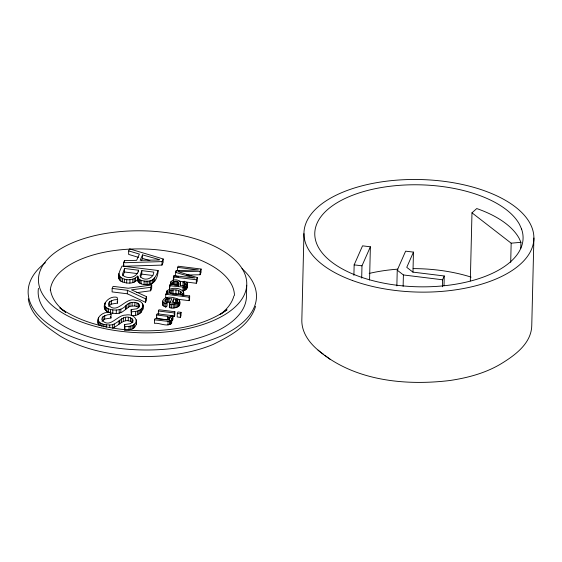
<?xml version="1.0" encoding="UTF-8"?>
<svg xmlns="http://www.w3.org/2000/svg" width="562" height="562" viewBox="0 0 562 562"><rect width="100%" height="100%" fill="white"/><g stroke="black" fill="none" stroke-linecap="round" stroke-linejoin="round"><path stroke-width="0.84" d="M98.217 318.795L98.434 324.576C95.273 316.715 103.52 311.397 110.475 312.296L111.051 314.523L110.967 318.015L104.665 319.047L102.024 321.38M98.617 317.502L98.097 323.48M99.137 325.581L99.221 322.082L98.519 321.085M100.345 325.665L100.408 323.045L99.221 322.082M101.912 326.438L101.975 323.817L100.408 323.045M103.001 320.073L103.085 316.575L107.539 314.776L111.051 314.523M103.851 327.028L103.914 324.407L101.975 323.817M109.766 312.774C97.907 309.086 107.349 294.867 117.058 297.361L117.641 299.588L117.549 303.08L111.248 304.112L108.606 306.445M104.665 319.047L104.75 315.556M105.017 309.641L104.799 303.859M105.157 304.316L105.206 302.574M105.719 310.645L105.804 307.154L105.101 306.149M106.176 327.435L106.239 324.815L103.914 324.407M106.906 311.608L106.991 308.109L105.804 307.154M108.473 312.381L108.557 308.889L106.991 308.109M109.583 305.138L109.674 301.646L114.121 299.841L117.641 299.588M109.695 327.632L109.759 325.012C118.062 325.236 123.162 312.676 132.007 318.696L132.843 320.017L132.78 322.637M110.503 309.472L110.419 312.971L116.257 313.568L119.158 313.224L122.39 311.875L129.885 306.283L134.824 305.932L138.505 307.259L138.589 303.768C134.451 301.155 128.712 302.166 125.607 305.932C121.294 310.716 114.255 310.835 108.557 308.889M110.426 314.039L110.475 312.296M111.248 304.112L111.332 300.621M112.175 288.418L112.091 291.91L127.321 293.793L145.544 302.335L146.492 300.178L146.577 296.68L131.466 289.844L150.721 287.287L151.747 284.955L128.319 288.229L113.081 286.353L112.175 288.418L127.405 290.301L145.628 298.844L145.544 302.335M112.737 313.371L112.822 309.88M112.66 324.66L112.576 328.152C118.884 325.791 124.378 317.045 131.922 322.195L132.007 318.696M114.198 327.618L114.283 324.126M116.257 313.568L116.341 310.076M137.472 276.209L137.388 279.707C133.363 284.4 125.909 283.705 120.865 281.176C116.067 277.473 120.135 270.132 122.031 266.051L158.119 270.505C158.07 275.942 155.512 283.396 149.366 284.505C145.502 284.843 140.303 285.025 137.971 281.33L137.88 276.265L137.472 276.209C133.025 281.267 121.694 281.14 118.863 274.649M118.919 273.462L118.779 278.141M119.074 279.223L119.158 275.731M119.72 280.206L119.804 276.715M118.933 324.358L119.025 320.867M119.158 313.224L119.242 309.725M119.72 323.663L119.811 320.171M120.865 281.176L120.949 277.684M120.781 312.683L120.872 309.191M122.404 281.962L122.488 278.464M121.547 322.145L121.631 318.647M123.394 266.269L123.478 262.777L124.434 260.62L136.629 260.339L139.39 254.087L128.712 250.912L129.604 248.889L163.205 258.977L163.12 262.468L161.961 265.095L123.394 266.269L124.026 264.835M124.385 262.363L124.434 260.62M123.296 321.211L123.387 317.72M122.776 275.844L124.476 271.987L124.56 268.495L138.435 270.21L138.393 271.952M124.335 282.553L124.427 279.061M124.588 324.541L124.855 330.259L124.588 324.541L129.984 323.754L131.641 322.855L132.611 321.612L132.843 320.017M125.523 309.43L125.607 305.932M125.502 320.769L125.586 317.277M126.675 282.96L126.759 279.469M126.31 308.728L126.394 305.236M127.321 293.793L127.405 290.301M128.712 250.912L128.628 254.403L138.484 257.34M128.129 307.21L128.213 303.712M128.241 320.867L128.326 317.375M129.892 283.1L129.977 279.609M125.684 330.175L129 329.852L129.084 326.36C141.441 324.639 135.737 312.823 125.502 315.085C117.226 314.804 109.562 329.48 101.799 319.785L102.108 317.888L103.085 316.575M129.885 306.283L129.97 302.785M130.405 321.352L130.489 317.86M129 329.852L130.728 329.451L130.813 325.96M138.589 303.768L139.425 305.082L139.193 306.683L138.224 307.92L136.566 308.826L131.171 309.606L131.445 315.324C142.6 317.86 149.169 301.169 135.632 300.354C125.333 296.497 117.423 315.444 108.382 304.85L108.691 302.953L109.674 301.646M131.445 315.324L131.171 309.606M132.084 305.833L132.168 302.342M132.751 282.672L132.836 279.181M130.728 329.451L132.239 328.925L132.323 325.426M134.199 282.18L134.283 278.689M132.239 328.925L133.517 328.257L133.601 324.766M134.824 305.932L134.908 302.44M135.456 281.52L135.54 278.028M133.517 328.257L134.578 327.47L134.662 323.972M135.583 314.917L135.667 311.425C139.053 310.976 143.303 308.721 143.015 304.787M134.578 327.47L136.362 324.316L136.433 319.722M136.988 306.416L137.072 302.925M137.971 281.33L137.88 276.265M137.311 314.516L137.402 311.025M138.976 282.679L139.06 279.188L138.055 277.839M138.821 313.989L138.905 310.498M139.383 306.824L139.425 305.082M139.917 283.332L140.001 279.841L139.06 279.188M140.1 313.329L140.191 309.831M141.083 283.859L141.167 280.368L140.001 279.841M140.374 277.284L141.764 274.123L141.849 270.631L153.805 272.106C153.644 279.131 143.064 281.836 140.064 275.823L141.849 270.631M141.434 260.705L142.453 258.387L142.537 254.895L159.468 259.616L159.306 259.974L140.156 260.297L142.537 254.895M141.16 312.535L141.245 309.044M142.636 303.761L142.952 309.381M144.062 284.534L144.146 281.042L141.167 280.368M146.008 284.695L146.092 281.204L144.146 281.042M147.771 284.688L147.862 281.197C153.833 281.407 156.594 275.303 158.119 270.505M149.366 284.505L149.45 281.014M136.777 292.64L150.637 290.779L150.721 287.287M150.785 284.147L150.869 280.656M151.747 284.955L151.663 288.447L150.637 290.779M152.295 283.466L152.386 279.974M153.588 282.517L153.672 279.026M154.641 281.295L154.726 277.804M167.518 316.357L169.745 318.394L169.232 319.546L168.445 319.876L155.056 318.57L154.501 319.827L154.417 323.319C159.636 322.532 167.209 327.541 171.628 323.171L171.832 318.935L169.668 316.575L172.562 316.933L173.082 315.753L157.163 313.786L156.622 315.015L156.538 318.506L167.434 319.848L167.518 316.357L156.622 315.015M170.869 316.048L174.22 316.455L174.768 315.219L174.859 311.72L158.941 309.76L158.393 311.004L158.308 314.495L158.856 313.252M161.961 265.095L162.046 261.597L163.205 258.977M162.65 301.077L162.566 304.569L163.001 305.552L165.762 307.119L167.04 306.072L167.125 302.581L165.01 301.569L164.75 300.213L166.809 298.815L171.824 298.696L169.436 304.112L169.352 307.604C174.634 309.732 183.69 305.616 178.576 299.398C174.108 297.207 164.842 295.162 162.65 301.077L163.085 302.061L163.001 305.552M164.062 306.402L164.146 302.904L163.085 302.061M165.418 301.998L165.481 299.377M183.648 295.71C185.867 287.182 169.907 286.346 166.745 291.488L168.614 293.378L166.289 293.09L165.762 294.284L165.678 297.776L167.406 297.993M165.762 307.119L165.846 303.62L167.125 302.581M166.703 293.231L166.745 291.488M166.809 293.406L166.872 290.786M166.809 298.815L166.724 302.307L170.342 302.11M166.949 293.898L166.991 292.149M167.764 302.117L167.848 298.619M167.989 324.857L168.073 321.359L170.967 320.565L171.832 318.935M168.6 319.694L168.663 317.073M168.951 302.026L169.036 298.534M170.026 284.618L169.443 289.226L170.026 284.618L172.625 284.758L170.946 283.346L170.883 281.759C172.991 278.829 178.386 279.349 180.5 281.941L180.121 285.622L183.999 285.644L185.242 284.534L185.017 283.227L183.036 282.286L182.952 285.777M169.436 293.252L169.499 290.631C173.18 289.395 178.821 289.297 181.442 292.373L181.35 292.844C178.126 295.605 171.55 295.029 168.762 291.931L169.499 290.631M169.345 320.375L169.408 317.755M169.914 307.674L169.998 304.183L169.436 304.112M169.562 324.632L169.647 321.141M170.672 284.323L170.715 282.574M170.82 284.379L170.883 281.759M170.799 290.132L170.715 293.624L173.019 293.371L178.372 293.989L178.463 290.491M170.904 285.096L170.946 283.346M170.293 324.386L170.377 320.895M170.883 324.063L170.967 320.565M171.796 293.441L171.881 289.95M171.607 307.828L171.698 304.337L169.998 304.183M171.628 323.171L171.719 319.68M173.019 284.344L173.082 281.724L176.166 281.162L178.667 282.433L178.793 284.941M173.019 293.371L173.103 289.88M173.321 280.431L173.405 276.94L173.96 275.682L194.817 278.014L175.421 272.373L176.166 270.687L198.386 269.929L177.62 267.393L177.536 270.884L179.215 271.095M172.562 316.933L172.471 320.424L172.998 319.244L173.082 315.753M173.187 307.864L173.272 304.372L178.358 303.234L179.742 301.253M173.799 281.33L173.714 284.822L177.248 284.906L178.583 285.925M173.897 278.302L173.96 275.682M173.623 298.949L173.539 302.44L175.372 302.862L175.456 299.37L173.623 298.949L171.775 303.136L174.115 303.192L177.03 302.412L177.641 300.782L175.456 299.37M174.782 284.611L174.866 281.119M174.22 316.455L174.311 312.964L174.859 311.72M175.421 272.373L175.337 275.865L178.526 276.813M174.642 307.779L174.726 304.281M176.124 272.437L176.166 270.687M176.082 284.653L176.166 281.162M175.913 293.547L176.004 290.055M175.976 307.569L176.061 304.07M176.721 303.452L176.805 299.953M177.248 284.906L177.332 281.414M177.262 302.974L177.325 300.354M177.262 307.203L177.346 303.712M177.304 313.484L177.22 316.975L180.311 317.354L180.978 315.844L181.062 312.346L177.971 311.966L177.304 313.484L180.395 313.863L181.062 312.346M177.599 302.525L177.641 300.782M178.084 285.327L178.168 281.836M177.704 302.974L177.747 301.225M178.604 285.046L178.667 282.433M178.273 306.726L178.358 303.234M179.018 306.128L179.102 302.637M179.496 305.412L179.629 300.607M180.149 294.607L180.233 291.116M180.416 285.433L180.5 281.941M180.838 293.259L180.88 291.509M180.311 317.354L180.395 313.863M182.313 295.752L182.355 294.003L183.732 292.219M187.357 283.655L186.261 285.981L182.994 287.056L182.91 290.547C187.062 290.891 188.425 285.847 186.956 282.679L184.301 281.204L183.036 282.286M183.086 295.212L183.128 293.469M183.528 295.436L183.612 291.65M183.915 290.442L183.999 286.95M184.16 286.206L184.245 282.707M184.793 290.231L184.877 286.732M184.954 285.847L185.017 283.227M185.544 289.908L185.629 286.409M186.17 289.472L186.261 285.981M186.956 282.679L187.272 287.154M187.041 288.292L187.132 284.801M176.932 299.167L189.05 300.663L189.134 297.172L189.675 295.942L179.889 294.734L182.355 294.003M189.675 295.942L189.591 299.434L189.05 300.663M186.078 282.012L196.286 283.269L196.37 279.778L197.332 277.593L178.273 271.734L200.128 271.256L201.105 269.043L178.14 266.212L177.62 267.393M197.332 277.593L197.248 281.091L196.286 283.269M186.479 275.057L200.044 274.748L200.128 271.256M201.105 269.043L201.013 272.535L200.044 274.748M246.725 285.257A104.181 50.987 1.4 0 1 87.897 324.204A104.181 50.987 1.4 0 1 93.208 236.012A104.181 50.987 1.4 0 1 246.725 285.257L246.423 297.488A104.181 50.987 1.4 0 1 136.91 344.878A104.181 50.987 1.4 0 1 38.441 288.334M303.951 233.602L301.815 320.93C301.991 335.24 312.584 346.712 323.691 354.439M353.898 275.345L354.151 264.864L362.539 245.84L370.372 246.802L369.564 279.995M361.689 278.057L361.984 265.826L370.372 246.802M396.856 285.896L397.243 270.182L405.631 251.158L413.463 252.12L412.972 272.212M403.123 286.304L403.397 274.951L397.243 270.182M442.399 286.775L442.575 279.785L444.254 275.984L412.915 272.113L406.755 267.343L413.463 252.12M444.015 285.587L444.254 275.984M470.317 280.937L471.982 212.822L476.745 208.551A104.181 50.987 1.4 0 1 519.232 238.52L520.918 242.32L520.77 248.432M510.696 262.398L511.167 243.184L471.982 212.822M533.9 238.007L531.764 325.342C531.49 342.63 516.408 354.193 503.074 362.56C486.994 372.775 468.23 377.804 449.544 380.558C404.415 385.897 353.807 380.741 318.022 350.119M104.68 308.545L104.715 307.351M178.835 283.199L178.372 285.405L174.796 284.969L172.885 283.641L172.562 282.974L173.082 281.724M233.925 295.872C231.909 303.606 226.338 309.788 220.114 314.523L227.041 309.774C203.072 326.522 172.766 330.772 144.153 330.885C114.929 330.168 84.349 324.892 59.881 307.927L65.691 312.339C58.392 306.782 51.767 299.209 50.468 289.823M255.591 306.297C249.753 325.686 230.034 336.048 213.124 344.457C188.228 354.643 160.873 357.488 134.17 356.21C108.529 354.573 82.424 349.255 60.092 336.034C46.618 326.901 30.819 316.216 28.262 298.794M124.56 268.495L122.488 274.221L123.204 275.682C128.515 279.454 137.36 277.361 138.435 270.21M145.628 298.844L146.577 296.68M156.538 318.506L157.079 317.277M131.529 311.833L135.667 311.425M124.947 326.768L129.084 326.36M511.167 243.184L520.918 242.32M123.478 262.777L162.046 261.597M146.092 281.204L147.862 281.197M171.698 304.337L173.272 304.372M182.994 287.056L169.534 285.735M168.073 321.359L154.501 319.827M106.239 324.815L109.759 325.012M354.151 264.864L361.984 265.826M403.397 274.951L442.575 279.785M173.405 276.94L196.37 279.778M124.476 271.987L137.479 273.596M141.764 274.123L152.871 275.492M179.278 281.169L184.378 281.801M137.388 279.707L137.795 279.757M165.762 294.284L189.134 297.172M158.393 311.004L174.311 312.964M142.453 258.387L149.878 260.529M164.146 302.904L165.846 303.62M324.738 355.219L330.013 359.244M117.163 301.597L117.549 303.08M110.581 316.532L110.967 318.015M179.545 304.105L179.657 304.745M136.348 323.213L136.362 324.316M369.171 273.427A104.181 50.987 1.4 0 1 397.945 269.149M413.133 268.615A104.181 50.987 1.4 0 1 471.097 277.108M242.004 268.657A114.198 55.884 1.4 0 1 213.876 338.935A114.198 55.884 1.4 0 1 66.59 334.481A114.198 55.884 1.4 0 1 45.381 262.707M50.271 290.203A92.161 45.101 1.4 0 1 144.195 248.98A92.161 45.101 1.4 0 1 234.445 295.472M521.571 229.057L519.576 224.547A104.181 50.987 1.4 0 0 347.625 197.304A104.181 50.987 1.4 0 0 385.848 283.55A104.181 50.987 1.4 0 0 521.571 229.057M352.627 280.564A114.999 56.277 1.4 0 0 533.422 243.044A114.999 56.277 1.4 0 0 370.723 183.802A114.999 56.277 1.4 0 0 352.627 280.564"/></g></svg>
